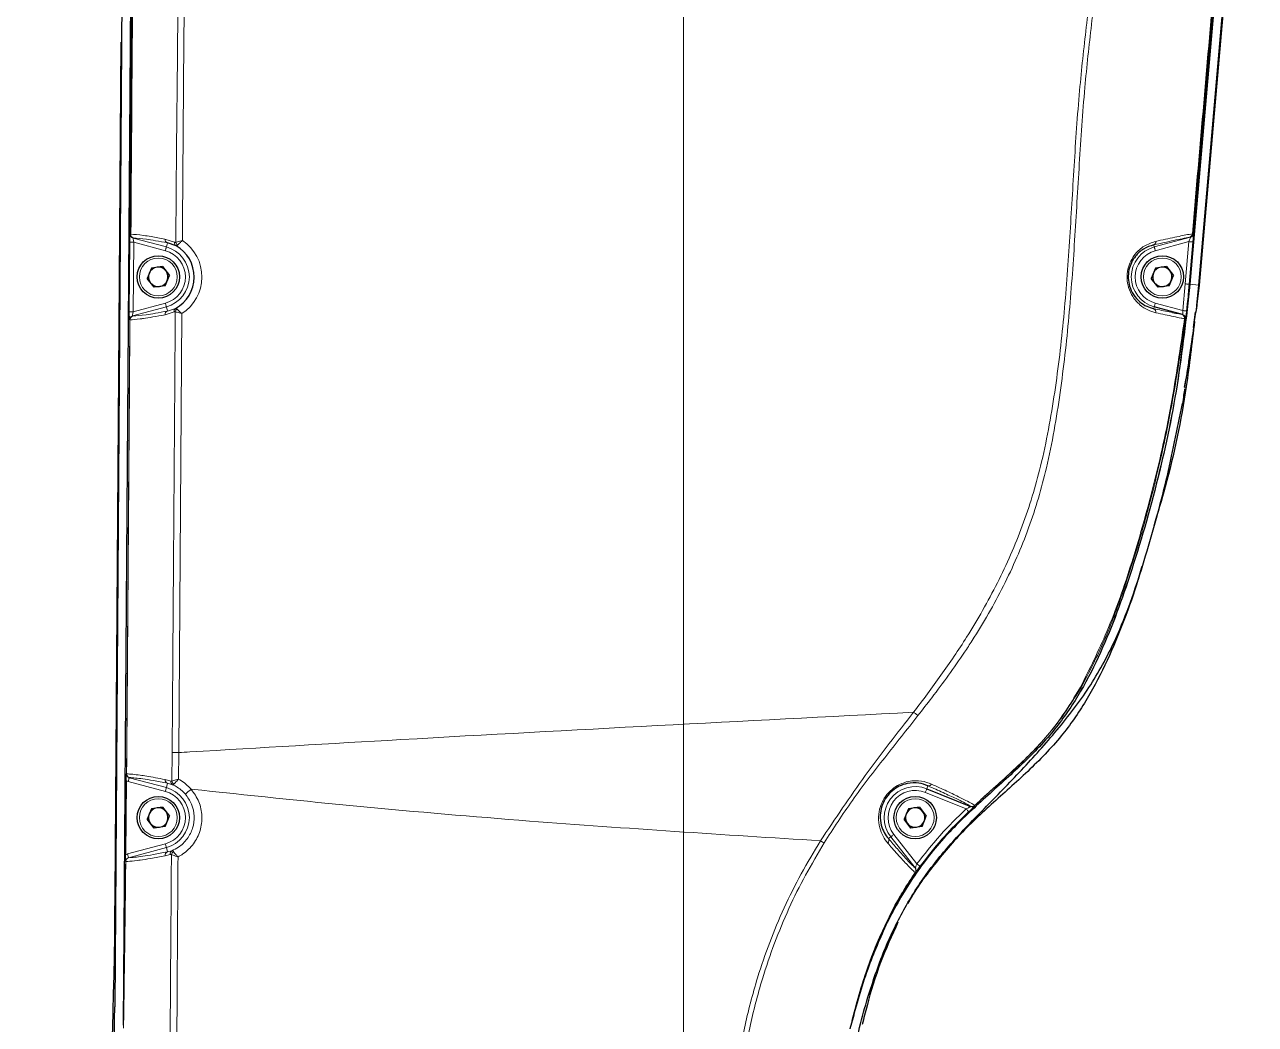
# Model space of a CAD drawing. Header units: millimetres. Extents: x 0 to 8400, y 0 to 5940.
# Drawn here: x 2281.2 to 2442.8, y 4420.3 to 4551.6 of the extents above; entities that cross this region are included whole.
import ezdxf

# ---------------------------------------------------------------- set-up
doc = ezdxf.new("R2010")
doc.units = ezdxf.units.MM
doc.linetypes.add('CENTERX2', pattern=[20.32, 12.7, -2.54, 2.54, -2.54])

msp = doc.modelspace()

# ---------------------------------------------------------------- linework, layer by layer
at = {"color": 7, "linetype": 'Continuous', "lineweight": 15}
msp.add_line((2367.714, 3824.804), (2367.714, 4854.66), dxfattribs=at)
at = {"color": 7, "linetype": 'Continuous', "lineweight": 30}
for p, q in [((2294.194, 4420.365), (2295.369, 4584.878)), ((2294.166, 4579.958), (2293.042, 4422.629)), ((2439.721, 4580.641), (2434.196, 4517.489)), ((2435.36, 4517.387), (2440.019, 4570.637)), ((2438.608, 4553.902), (2435.413, 4517.382)), ((2293.093, 4437.316), (2293.893, 4549.264)), ((2301.091, 4522.552), (2299.964, 4522.928)), ((2297.867, 4519.624), (2297.302, 4518.262)), ((2299.33, 4519.816), (2297.867, 4519.624)), ((2299.33, 4519.816), (2300.227, 4518.646)), ((2429.682, 4519.624), (2429.117, 4518.262)), ((2431.144, 4519.816), (2429.682, 4519.624)), ((2431.144, 4519.816), (2432.042, 4518.646)), ((2298.2, 4517.091), (2297.302, 4518.262)), ((2299.662, 4517.283), (2300.227, 4518.646)), ((2430.014, 4517.091), (2429.117, 4518.262)), ((2431.477, 4517.283), (2432.042, 4518.646)), ((2299.662, 4517.283), (2298.2, 4517.091)), ((2431.477, 4517.283), (2430.014, 4517.091)), ((2434.196, 4517.489), (2433.814, 4514.499)), ((2435.413, 4517.382), (2434.961, 4513.842)), ((2435.11, 4514.687), (2435.36, 4517.387)), ((2435.11, 4514.687), (2435.019, 4514.071)), ((2433.24, 4513.524), (2429.525, 4514.52)), ((2434.688, 4511.827), (2434.925, 4513.847)), ((2434.688, 4511.827), (2434.985, 4513.838)), ((2434.994, 4513.895), (2434.925, 4513.847)), ((2434.925, 4513.847), (2434.985, 4513.838)), ((2434.994, 4513.895), (2434.985, 4513.838)), ((2433.504, 4503.986), (2433.699, 4505.123)), ((2433.531, 4503.983), (2433.699, 4505.123)), ((2433.504, 4503.986), (2433.527, 4503.958)), ((2433.531, 4503.983), (2433.504, 4503.986)), ((2433.531, 4503.983), (2433.527, 4503.958)), ((2294.539, 4452.345), (2294.47, 4442.594)), ((2399.654, 4451.255), (2405.406, 4448.938)), ((2297.867, 4448.647), (2297.302, 4447.285)), ((2299.33, 4448.839), (2297.867, 4448.647)), ((2299.33, 4448.839), (2300.227, 4447.669)), ((2397.235, 4448.647), (2396.67, 4447.285)), ((2398.698, 4448.839), (2397.235, 4448.647)), ((2398.698, 4448.839), (2399.595, 4447.669)), ((2298.2, 4446.114), (2297.302, 4447.285)), ((2299.662, 4446.306), (2300.227, 4447.669)), ((2397.568, 4446.114), (2396.67, 4447.285)), ((2399.03, 4446.306), (2399.595, 4447.669)), ((2299.662, 4446.306), (2298.2, 4446.114)), ((2399.03, 4446.306), (2397.568, 4446.114)), ((2294.193, 4420.235), (2294.194, 4420.366)), ((2389.766, 4420.498), (2389.559, 4419.733))]:
    msp.add_line(p, q, dxfattribs=at)
at = {"color": 8, "linetype": 'Continuous', "lineweight": 15}
for p, q in [((2294.96, 4513.882), (2295.026, 4523.016)), ((2295.026, 4523.016), (2295.532, 4523.012)), ((2295.071, 4524.053), (2295.108, 4524.077)), ((2295.108, 4524.077), (2295.123, 4524.078)), ((2295.483, 4523.584), (2295.446, 4523.56)), ((2295.446, 4523.56), (2299.819, 4522.388)), ((2295.532, 4523.012), (2295.467, 4513.878)), ((2295.491, 4523.585), (2295.483, 4523.584)), ((2299.688, 4521.898), (2295.532, 4523.012)), ((2299.641, 4523.422), (2300.907, 4522.996)), ((2299.964, 4522.928), (2299.819, 4522.388)), ((2429.525, 4522.388), (2434.265, 4523.658)), ((2434.078, 4523.083), (2429.656, 4521.898)), ((2433.593, 4517.542), (2434.078, 4523.083)), ((2434.583, 4523.039), (2434.098, 4517.497)), ((2434.265, 4523.658), (2434.234, 4523.68)), ((2434.608, 4524.125), (2434.638, 4524.103)), ((2429.453, 4522.658), (2429.525, 4522.388)), ((2433.26, 4514.043), (2433.593, 4517.542)), ((2434.098, 4517.497), (2434.196, 4517.489)), ((2434.196, 4517.489), (2435.36, 4517.387)), ((2295.467, 4513.878), (2299.688, 4515.009)), ((2429.656, 4515.009), (2433.26, 4514.043)), ((2299.819, 4514.52), (2295.366, 4513.326)), ((2295.366, 4513.326), (2295.403, 4513.302)), ((2295.403, 4513.302), (2295.41, 4513.301)), ((2300.839, 4513.88), (2299.645, 4513.488)), ((2299.965, 4513.973), (2299.819, 4514.52)), ((2299.965, 4513.973), (2301.028, 4514.321)), ((2301.855, 4513.634), (2301.44, 4456.009)), ((2429.463, 4514.286), (2429.525, 4514.52)), ((2433.205, 4513.504), (2433.24, 4513.524)), ((2295.027, 4512.816), (2294.99, 4512.841)), ((2295.042, 4512.815), (2295.027, 4512.816)), ((2433.612, 4512.976), (2433.577, 4512.955)), ((2300.557, 4452.277), (2300.584, 4456.013)), ((2301.44, 4456.009), (2301.418, 4452.532)), ((2294.564, 4453.211), (2294.593, 4453.23)), ((2294.593, 4453.23), (2294.605, 4453.228)), ((2299.688, 4450.921), (2294.809, 4452.229)), ((2294.968, 4452.737), (2294.94, 4452.718)), ((2294.94, 4452.718), (2299.819, 4451.411)), ((2294.975, 4452.737), (2294.968, 4452.737)), ((2299.661, 4452.473), (2300.402, 4452.265)), ((2299.973, 4451.985), (2299.819, 4451.411)), ((2300.632, 4451.802), (2299.973, 4451.985)), ((2399.814, 4451.652), (2399.654, 4451.255)), ((2404.821, 4448.628), (2399.465, 4450.785)), ((2405.399, 4448.966), (2405.399, 4448.967)), ((2405.406, 4448.938), (2405.399, 4448.966)), ((2405.932, 4449.066), (2405.933, 4449.065)), ((2405.933, 4449.065), (2405.941, 4449.037)), ((2395.325, 4445.278), (2398.359, 4441.403)), ((2294.728, 4442.703), (2299.688, 4444.032)), ((2299.819, 4443.542), (2294.859, 4442.214)), ((2299.97, 4442.977), (2299.819, 4443.542)), ((2394.614, 4444.721), (2394.926, 4444.965)), ((2398.114, 4440.895), (2394.926, 4444.965)), ((2294.859, 4442.214), (2294.863, 4442.214)), ((2300.315, 4442.653), (2299.658, 4442.476)), ((2299.97, 4442.977), (2300.555, 4443.134)), ((2294.493, 4441.722), (2294.482, 4441.727)), ((2395.472, 4435.968), (2398.137, 4440.289)), ((2398.114, 4440.895), (2398.122, 4440.891)), ((2398.122, 4440.891), (2398.124, 4440.891)), ((2398.137, 4440.289), (2398.126, 4440.29)), ((2398.145, 4440.292), (2398.137, 4440.289)), ((2293.093, 4437.316), (2293.147, 4437.34))]:
    msp.add_line(p, q, dxfattribs=at)
at = {"color": 8, "linetype": 'Continuous', "lineweight": 15, "flags": 128}
for points in [[(2434.583, 4523.039), (2434.57, 4523.04), (2434.539, 4523.043), (2434.491, 4523.047), (2434.428, 4523.053), (2434.353, 4523.059), (2434.267, 4523.067), (2434.174, 4523.075), (2434.078, 4523.083)], [(2299.688, 4521.898), (2299.713, 4521.992), (2299.737, 4522.082), (2299.759, 4522.165), (2299.779, 4522.239), (2299.795, 4522.3), (2299.808, 4522.346), (2299.816, 4522.376), (2299.819, 4522.388)], [(2429.656, 4521.898), (2429.631, 4521.992), (2429.607, 4522.082), (2429.585, 4522.165), (2429.565, 4522.239), (2429.549, 4522.3), (2429.536, 4522.346), (2429.529, 4522.376), (2429.525, 4522.388)], [(2434.098, 4517.497), (2434.085, 4517.499), (2434.054, 4517.501), (2434.006, 4517.505), (2433.943, 4517.511), (2433.868, 4517.517), (2433.782, 4517.525), (2433.689, 4517.533), (2433.593, 4517.542)], [(2299.688, 4515.009), (2299.713, 4514.916), (2299.737, 4514.826), (2299.759, 4514.742), (2299.779, 4514.669), (2299.795, 4514.608), (2299.808, 4514.562), (2299.816, 4514.532), (2299.819, 4514.52)], [(2429.656, 4515.009), (2429.631, 4514.916), (2429.607, 4514.826), (2429.585, 4514.742), (2429.565, 4514.669), (2429.549, 4514.608), (2429.536, 4514.562), (2429.529, 4514.532), (2429.525, 4514.52)], [(2433.764, 4513.989), (2433.751, 4513.99), (2433.72, 4513.994), (2433.673, 4513.999), (2433.61, 4514.006), (2433.534, 4514.014), (2433.449, 4514.023), (2433.356, 4514.033), (2433.26, 4514.043)], [(2397.931, 4461.313), (2398.01, 4461.253), (2398.088, 4461.193), (2398.165, 4461.134), (2398.239, 4461.077), (2398.311, 4461.023), (2398.379, 4460.971), (2398.443, 4460.922), (2398.501, 4460.877)], [(2301.44, 4456.009), (2301.313, 4456.009), (2301.188, 4456.01), (2301.067, 4456.011), (2300.952, 4456.011), (2300.844, 4456.012), (2300.746, 4456.012), (2300.659, 4456.013), (2300.584, 4456.013)], [(2294.809, 4452.229), (2294.834, 4452.322), (2294.858, 4452.412), (2294.88, 4452.495), (2294.9, 4452.569), (2294.916, 4452.63), (2294.929, 4452.676), (2294.937, 4452.706), (2294.94, 4452.718)], [(2299.688, 4450.921), (2299.713, 4451.015), (2299.737, 4451.105), (2299.759, 4451.188), (2299.779, 4451.261), (2299.795, 4451.322), (2299.808, 4451.369), (2299.816, 4451.398), (2299.819, 4451.411)], [(2399.465, 4450.785), (2399.501, 4450.874), (2399.536, 4450.961), (2399.568, 4451.041), (2399.596, 4451.111), (2399.62, 4451.17), (2399.638, 4451.214), (2399.649, 4451.243), (2399.654, 4451.255)], [(2405.17, 4448.261), (2405.161, 4448.27), (2405.14, 4448.293), (2405.107, 4448.327), (2405.063, 4448.373), (2405.011, 4448.428), (2404.952, 4448.49), (2404.888, 4448.558), (2404.821, 4448.628)], [(2395.325, 4445.278), (2395.249, 4445.218), (2395.175, 4445.161), (2395.108, 4445.108), (2395.048, 4445.061), (2394.998, 4445.022), (2394.96, 4444.992), (2394.936, 4444.973), (2394.926, 4444.965)], [(2299.688, 4444.032), (2299.713, 4443.938), (2299.737, 4443.848), (2299.759, 4443.765), (2299.779, 4443.692), (2299.795, 4443.631), (2299.808, 4443.585), (2299.816, 4443.555), (2299.819, 4443.542)], [(2294.728, 4442.703), (2294.753, 4442.609), (2294.777, 4442.519), (2294.8, 4442.436), (2294.819, 4442.363), (2294.836, 4442.302), (2294.848, 4442.256), (2294.856, 4442.226), (2294.859, 4442.214)], [(2398.767, 4441.103), (2398.757, 4441.111), (2398.732, 4441.129), (2398.693, 4441.158), (2398.643, 4441.195), (2398.581, 4441.24), (2398.512, 4441.291), (2398.437, 4441.346), (2398.359, 4441.403)]]:
    msp.add_lwpolyline(points, dxfattribs=at)
at = {"color": 7, "linetype": 'Continuous', "lineweight": 30}
for centre in [(2298.765, 4518.454), (2430.579, 4518.454), (2298.765, 4447.477), (2398.133, 4447.477)]:
    msp.add_circle(centre, 2.788, dxfattribs=at)
at = {"color": 8, "linetype": 'Continuous', "lineweight": 15}
for centre in [(2298.765, 4518.454), (2430.579, 4518.454), (2298.765, 4447.477), (2398.133, 4447.477)]:
    msp.add_circle(centre, 2.484, dxfattribs=at)
at = {"color": 7, "linetype": 'Continuous', "lineweight": 15}
for centre, radius, start, end in [((2367.65, 4229.008), 713.179, 314.966774, 189.876122), ((2018.181, 4167.482), 358.334, 36.86976, 192.20043)]:
    msp.add_arc(centre, radius, start, end, dxfattribs=at)
at = {"color": 7, "linetype": 'CENTERX2', "lineweight": 0}
msp.add_arc((2367.714, 4228.587), 373.23, 13.29144, 248.81856, dxfattribs=at)
at = {"color": 8, "linetype": 'Continuous', "lineweight": 15}
for centre, radius, start, end in [((2295.578, 4524.049), 0.507, 179.64664, 254.93242), ((2295.615, 4524.074), 0.507, 179.64664, 254.93242), ((2295.627, 4524.07), 0.504, 179.16342, 254.28699), ((2300.115, 4523.38), 0.477, 174.9757, 251.43633), ((2301.334, 4522.913), 0.435, 168.98782, 235.97806), ((2301.665, 4523.087), 0.611, 188.79415, 229.75984), ((2298.765, 4518.454), 5.725, 302.66278, 56.48636), ((2429.282, 4523.053), 0.431, 293.38343, 8.25104), ((2434.044, 4524.127), 0.475, 287.85107, 359.62897), ((2434.102, 4524.17), 0.507, 285.06606, 354.94979), ((2434.133, 4524.148), 0.507, 285.0668, 354.94138), ((2298.765, 4518.454), 3.566, 285, 75), ((2298.765, 4518.454), 4.073, 285, 75), ((2430.579, 4518.454), 4.073, 105, 255), ((2430.579, 4518.454), 3.566, 105, 255), ((2297.675, 4857.761), 343.89, 269.54768, 269.63208), ((2295.498, 4512.836), 0.507, 105.07491, 179.52596), ((2295.535, 4512.812), 0.507, 105.07483, 179.52492), ((2295.546, 4512.815), 0.504, 105.67593, 180.01276), ((2300.117, 4513.524), 0.474, 108.68315, 184.41945), ((2301.266, 4513.958), 0.434, 123.22087, 190.296), ((2301.6, 4513.775), 0.613, 129.50791, 170.24692), ((2429.282, 4513.862), 0.46, 346.18882, 66.96076), ((2433.004, 4513.048), 0.486, 350.36651, 71.52226), ((2433.073, 4513.014), 0.507, 353.38497, 74.91249), ((2433.108, 4513.034), 0.507, 353.39065, 74.92071), ((2416.964, 4459.475), 5.86, 59.71572, 60.76449), ((2295.1, 4453.227), 0.507, 179.65547, 254.93148), ((2295.11, 4453.224), 0.505, 179.56386, 254.38579), ((2300.128, 4452.428), 0.469, 174.52006, 250.71489), ((2300.843, 4452.195), 0.446, 171.05369, 241.8758), ((2301.162, 4452.386), 0.615, 190.22358, 234.60443), ((2399.907, 4452.072), 0.43, 257.52173, 333.22766), ((2298.765, 4447.477), 3.566, 285, 75), ((2298.765, 4447.477), 4.073, 285, 75), ((2293.663, 4461.667), 14.069, 307.94772, 312.01538), ((2398.133, 4447.477), 4.073, 68.06515, 218.06515), ((2398.133, 4447.477), 3.566, 68.06515, 218.06515), ((2405.587, 4449.438), 0.507, 248.25242, 312.85952), ((2405.588, 4449.437), 0.508, 248.12967, 312.86433), ((2405.596, 4449.409), 0.507, 248.12441, 312.8801), ((2392.3, 4455.107), 12.55, 238.27041, 240.80076), ((2394.22, 4444.487), 0.457, 311.47419, 30.74396), ((2294.999, 4441.727), 0.505, 105.60504, 180.56394), ((2300.126, 4442.532), 0.472, 109.3286, 186.81843), ((2300.762, 4442.73), 0.454, 117.10831, 189.74718), ((2301.101, 4442.504), 0.627, 124.89507, 168.62949), ((2397.713, 4440.585), 0.507, 324.49752, 37.72591), ((2397.717, 4440.579), 0.511, 325.37267, 37.57469), ((2397.728, 4440.578), 0.505, 325.59783, 38.38926), ((2395.467, 4435.997), 0.0297, 280.55289, 310.9435)]:
    msp.add_arc(centre, radius, start, end, dxfattribs=at)
at = {"color": 7, "linetype": 'Continuous', "lineweight": 30}
for centre, radius, start, end in [((2298.765, 4518.454), 4.712, 298.71206, 60.42102), ((2298.765, 4518.454), 1.278, 97.47733, 157.47733), ((2298.765, 4518.454), 1.278, 37.47733, 97.47733), ((2430.579, 4518.454), 1.278, 97.47733, 157.47733), ((2430.579, 4518.454), 1.278, 37.47733, 97.47733), ((2298.765, 4518.454), 1.278, 157.47733, 217.47733), ((2298.765, 4518.454), 1.278, 277.47733, 337.47733), ((2298.765, 4518.454), 1.278, 337.47733, 37.47733), ((2430.579, 4518.454), 1.278, 157.47733, 217.47733), ((2430.579, 4518.454), 1.278, 277.47733, 337.47733), ((2430.579, 4518.454), 1.278, 337.47733, 37.47733), ((2298.765, 4518.454), 1.278, 217.47733, 277.47733), ((2430.579, 4518.454), 1.278, 217.47733, 277.47733), ((2298.765, 4447.477), 1.278, 97.47733, 157.47733), ((2298.765, 4447.477), 1.278, 37.47733, 97.47733), ((2398.133, 4447.477), 1.278, 97.47733, 157.47733), ((2398.133, 4447.477), 1.278, 37.47733, 97.47733), ((2298.765, 4447.477), 1.278, 157.47733, 217.47733), ((2298.765, 4447.477), 1.278, 277.47733, 337.47733), ((2298.765, 4447.477), 1.278, 337.47733, 37.47733), ((2398.133, 4447.477), 1.278, 157.47733, 217.47733), ((2398.133, 4447.477), 1.278, 277.47733, 337.47733), ((2398.133, 4447.477), 1.278, 337.47733, 37.47733), ((2298.765, 4447.477), 1.278, 217.47733, 277.47733), ((2398.133, 4447.477), 1.278, 217.47733, 277.47733)]:
    msp.add_arc(centre, radius, start, end, dxfattribs=at)
at = {"color": 8, "linetype": 'Continuous', "lineweight": 15}
for centre, major_axis, ratio, start_param, end_param in [((2295.064, 4523.005), (0.007, 1.048), 0.0371737, 0.025216, 1.5611057), ((2295.571, 4523.002), (-0.125, 0.558), 0.0623965, 0.0022719, 1.5381616), ((2434.038, 4523.073), (0.227, 0.585), 0.0533626, 4.7513842, 6.2872739), ((2434.543, 4523.028), (0.095, 1.075), 0.0360931, 4.7255445, 6.2614342), ((2294.999, 4513.892), (0.008, 1.052), 0.0370313, 1.5810176, 3.1169074), ((2295.506, 4513.888), (0.14, 0.562), 0.0610542, 1.6046035, 3.1404932), ((2295.072, 4453.208), (0.423, 0.283), 0.996779, 2.5456018, 3.8607075), ((2295.072, 4453.208), (0.844, 0.564), 0.9989236, 3.5704906, 3.8607075)]:
    msp.add_ellipse(centre, major_axis=major_axis, ratio=ratio, start_param=start_param, end_param=end_param, dxfattribs=at)
at = {"color": 7, "linetype": 'Continuous', "lineweight": 30}
for centre, major_axis, ratio, start_param, end_param in [((2292.205, 4436.932), (0.21, 27.706), 0.0319461, 3.1906017, 4.7264915), ((2292.456, 4422.375), (0.128, 16.624), 0.0351422, 3.2443763, 4.7279062)]:
    msp.add_ellipse(centre, major_axis=major_axis, ratio=ratio, start_param=start_param, end_param=end_param, dxfattribs=at)
at = {"color": 8, "linetype": 'Continuous', "lineweight": 15}
for points, knots in [([(2397.931, 4461.313), (2399.14, 4462.922), (2401.558, 4466.14), (2405.342, 4471.733), (2409.044, 4478.229), (2412.351, 4485.723), (2414.887, 4494.12), (2416.55, 4503.312), (2417.702, 4513.171), (2418.413, 4523.087), (2418.981, 4533.018), (2419.609, 4542.417), (2420.57, 4551.263), (2421.627, 4559.576), (2422.598, 4567.899), (2423.26, 4576.227), (2423.376, 4584.554), (2422.777, 4592.341), (2421.366, 4599.508), (2419.305, 4605.982), (2416.542, 4612.189), (2413.084, 4618.037), (2409.002, 4623.466), (2404.339, 4628.416), (2399.133, 4632.803), (2393.465, 4636.584), (2387.409, 4639.714), (2381.029, 4642.106), (2374.426, 4643.829), (2369.912, 4644.34), (2367.658, 4644.595)], [0, 0, 0, 0, 0.0277165, 0.0554256, 0.092935, 0.1305309, 0.1679812, 0.2134494, 0.2589717, 0.3046275, 0.3503364, 0.3959615, 0.4343249, 0.4728554, 0.5113684, 0.5497113, 0.5878478, 0.6259477, 0.6570378, 0.6882275, 0.7193178, 0.750403, 0.7815866, 0.8126716, 0.8438519, 0.8751319, 0.9063106, 0.9375066, 0.9688034, 1, 1, 1, 1]), ([(2367.714, 4645.294), (2367.714, 4645.294), (2370.004, 4645.294), (2374.545, 4644.364), (2381.222, 4642.754), (2387.659, 4640.272), (2393.769, 4637.106), (2399.485, 4633.273), (2404.737, 4628.839), (2409.444, 4623.839), (2413.566, 4618.359), (2417.063, 4612.457), (2419.86, 4606.193), (2421.951, 4599.657), (2423.378, 4592.465), (2423.989, 4584.69), (2423.888, 4576.414), (2423.245, 4568.135), (2422.294, 4559.862), (2421.252, 4551.598), (2420.298, 4542.748), (2419.664, 4533.294), (2419.086, 4523.255), (2418.379, 4513.229), (2417.252, 4503.256), (2415.66, 4493.945), (2413.179, 4485.424), (2409.851, 4477.833), (2406.797, 4472.505), (2403.599, 4467.647), (2401.219, 4464.367), (2399.107, 4461.656), (2398.501, 4460.877)], [0, 0, 0, 0, 0.0000003, 0.0313323, 0.0627646, 0.0940969, 0.1253804, 0.1567641, 0.1880487, 0.2192283, 0.2505053, 0.2816846, 0.3128796, 0.3441738, 0.3753676, 0.41299, 0.4506482, 0.4885092, 0.5265377, 0.564584, 0.6024655, 0.6482937, 0.6941965, 0.7400525, 0.7857896, 0.8314786, 0.8691145, 0.9069098, 0.944603, 0.9529788, 0.9864979, 1, 1, 1, 1]), ([(2301.062, 4522.994), (2301.066, 4523.535), (2301.089, 4526.78), (2301.178, 4540.841), (2301.434, 4556.896), (2301.324, 4572.79), (2301.232, 4580.397), (2301.42, 4588.005), (2302.156, 4593.013), (2302.524, 4595.513)], [0, 0, 0, 0, 0.0223666, 0.1341196, 0.5811323, 0.685982, 0.7909941, 0.8956456, 1, 1, 1, 1]), ([(2303.347, 4595.07), (2303.08, 4593.22), (2302.546, 4589.514), (2302.378, 4583.895), (2302.319, 4574.501), (2302.153, 4554.275), (2302.019, 4535.926), (2301.926, 4523.227)], [0, 0, 0, 0, 0.0779398, 0.1560964, 0.2342703, 0.4700685, 1, 1, 1, 1]), ([(2434.519, 4524.124), (2435.515, 4535.572), (2437.156, 4554.414), (2438.785, 4573.256), (2439.424, 4580.65)], [0, 0, 0, 0, 0.60762968, 1, 1, 1, 1]), ([(2295.123, 4524.078), (2295.635, 4524.034), (2296.37, 4523.971), (2297.924, 4523.739), (2299.013, 4523.538), (2299.641, 4523.422)], [0, 0, 0, 0, 0.4942309, 0.7080486, 1, 1, 1, 1]), ([(2299.964, 4522.928), (2299.423, 4523.03), (2298.337, 4523.234), (2296.77, 4523.473), (2296, 4523.54), (2295.491, 4523.585)], [0, 0, 0, 0, 0.25092124, 0.50438773, 1, 1, 1, 1]), ([(2300.907, 4522.996), (2300.926, 4522.988), (2300.977, 4522.966), (2301.029, 4522.983), (2301.062, 4522.994)], [0, 0, 0, 0, 0.3773891, 1, 1, 1, 1]), ([(2301.062, 4522.994), (2301.133, 4523.014), (2301.275, 4523.053), (2301.583, 4523.136), (2301.809, 4523.197), (2301.924, 4523.227), (2301.926, 4523.227)], [0, 0, 0, 0, 0.3362587, 0.6616922, 0.9935939, 1, 1, 1, 1]), ([(2301.926, 4523.227), (2301.924, 4523.226), (2301.835, 4523.147), (2301.661, 4522.992), (2301.428, 4522.774), (2301.324, 4522.673), (2301.271, 4522.621)], [0, 0, 0, 0, 0.0064316, 0.3386191, 0.6638659, 1, 1, 1, 1]), ([(2429.729, 4513.752), (2429.374, 4513.855), (2428.664, 4514.059), (2427.615, 4514.739), (2426.716, 4515.726), (2426.129, 4516.957), (2425.906, 4518.233), (2426.011, 4519.449), (2426.401, 4520.562), (2427.11, 4521.659), (2428.255, 4522.654), (2429.194, 4522.952), (2429.708, 4523.115)], [0, 0, 0, 0, 0.1105855, 0.220883, 0.3345182, 0.4285408, 0.504935, 0.5815277, 0.6529372, 0.730077, 0.8521264, 1, 1, 1, 1]), ([(2434.189, 4523.675), (2433.524, 4523.541), (2432.176, 4523.27), (2430.368, 4522.863), (2429.453, 4522.658)], [0, 0, 0, 0, 0.4940996, 1, 1, 1, 1]), ([(2429.708, 4523.115), (2429.925, 4523.163), (2431.008, 4523.404), (2432.773, 4523.788), (2433.962, 4524.017), (2434.519, 4524.124)], [0, 0, 0, 0, 0.11725, 0.5868022, 1, 1, 1, 1]), ([(2434.234, 4523.68), (2434.234, 4523.68), (2434.23, 4523.682), (2434.208, 4523.678), (2434.189, 4523.675)], [0, 0, 0, 0, 0.16941393, 1, 1, 1, 1]), ([(2434.519, 4524.124), (2434.555, 4524.125), (2434.6, 4524.127), (2434.607, 4524.125), (2434.608, 4524.125)], [0, 0, 0, 0, 0.8304083, 1, 1, 1, 1]), ([(2301.271, 4522.621), (2301.228, 4522.587), (2301.16, 4522.534), (2301.109, 4522.547), (2301.091, 4522.552)], [0, 0, 0, 0, 0.635758, 1, 1, 1, 1]), ([(2434.098, 4517.497), (2434.069, 4517.161), (2433.967, 4515.99), (2433.848, 4514.821), (2433.764, 4513.989)], [0, 0, 0, 0, 0.2876965, 1, 1, 1, 1]), ([(2299.645, 4513.488), (2299.089, 4513.384), (2297.972, 4513.175), (2297.005, 4513.028), (2295.95, 4512.887), (2295.443, 4512.847), (2295.042, 4512.815)], [0, 0, 0, 0, 0.24600703, 0.4946973, 0.600307, 1, 1, 1, 1]), ([(2295.41, 4513.301), (2295.929, 4513.345), (2296.699, 4513.41), (2298.312, 4513.659), (2299.413, 4513.868), (2299.965, 4513.973)], [0, 0, 0, 0, 0.5067131, 0.7522352, 1, 1, 1, 1]), ([(2300.584, 4456.013), (2300.589, 4456.689), (2300.613, 4460.069), (2300.716, 4474.264), (2300.844, 4492.877), (2300.959, 4508.786), (2300.996, 4513.879)], [0, 0, 0, 0, 0.03504469, 0.17522147, 0.73593014, 1, 1, 1, 1]), ([(2300.996, 4513.879), (2300.977, 4513.887), (2300.925, 4513.91), (2300.873, 4513.892), (2300.839, 4513.88)], [0, 0, 0, 0, 0.3586535, 1, 1, 1, 1]), ([(2301.855, 4513.634), (2301.853, 4513.634), (2301.739, 4513.666), (2301.515, 4513.729), (2301.209, 4513.817), (2301.068, 4513.858), (2300.996, 4513.879)], [0, 0, 0, 0, 0.0064381, 0.3369484, 0.663075, 1, 1, 1, 1]), ([(2301.028, 4514.321), (2301.062, 4514.325), (2301.116, 4514.332), (2301.184, 4514.271), (2301.21, 4514.248)], [0, 0, 0, 0, 0.6278712, 1, 1, 1, 1]), ([(2301.21, 4514.248), (2301.262, 4514.196), (2301.366, 4514.092), (2301.595, 4513.872), (2301.766, 4513.714), (2301.853, 4513.635), (2301.855, 4513.634)], [0, 0, 0, 0, 0.3368084, 0.6627676, 0.9935555, 1, 1, 1, 1]), ([(2429.463, 4514.286), (2430.152, 4514.135), (2431.537, 4513.831), (2432.616, 4513.617), (2433.158, 4513.509)], [0, 0, 0, 0, 0.4974345, 1, 1, 1, 1]), ([(2433.483, 4512.967), (2433.338, 4512.995), (2432.608, 4513.137), (2431.34, 4513.4), (2430.134, 4513.664), (2429.729, 4513.752)], [0, 0, 0, 0, 0.1420973, 0.7117877, 1, 1, 1, 1]), ([(2433.158, 4513.509), (2433.163, 4513.508), (2433.19, 4513.503), (2433.198, 4513.503), (2433.205, 4513.504)], [0, 0, 0, 0, 0.16261606, 1, 1, 1, 1]), ([(2433.26, 4514.043), (2433.262, 4513.984), (2433.266, 4513.865), (2433.264, 4513.707), (2433.257, 4513.59), (2433.248, 4513.533), (2433.242, 4513.527), (2433.24, 4513.524)], [0, 0, 0, 0, 0.2258132, 0.449155, 0.6680044, 0.8830548, 1, 1, 1, 1]), ([(2433.612, 4512.976), (2433.615, 4512.981), (2433.623, 4512.995), (2433.647, 4513.108), (2433.683, 4513.336), (2433.725, 4513.642), (2433.751, 4513.873), (2433.764, 4513.989)], [0, 0, 0, 0, 0.11808186, 0.3353542, 0.55531514, 0.77753891, 1, 1, 1, 1]), ([(2294.593, 4453.23), (2294.619, 4456.367), (2294.67, 4462.642), (2294.758, 4475.2), (2294.878, 4491.924), (2294.975, 4505.51), (2295.027, 4512.816)], [0, 0, 0, 0, 0.1579967, 0.3160232, 0.6321668, 1, 1, 1, 1]), ([(2295.042, 4512.815), (2294.989, 4505.509), (2294.892, 4491.925), (2294.771, 4475.201), (2294.683, 4462.643), (2294.631, 4456.366), (2294.605, 4453.228)], [0, 0, 0, 0, 0.3678165, 0.683888, 0.8419591, 1, 1, 1, 1]), ([(2419.826, 4464.589), (2421.028, 4467), (2423.667, 4472.292), (2426.647, 4480.956), (2429.449, 4490.853), (2431.858, 4501.526), (2432.941, 4509.148), (2433.483, 4512.967)], [0, 0, 0, 0, 0.15992373, 0.35088465, 0.54288561, 0.77098996, 1, 1, 1, 1]), ([(2433.577, 4512.955), (2433.037, 4509.15), (2431.955, 4501.524), (2429.758, 4491.786), (2427.567, 4483.67), (2425.462, 4477.151), (2423.077, 4470.686), (2420.971, 4466.585), (2419.919, 4464.536)], [0, 0, 0, 0, 0.2279594, 0.4569086, 0.5917941, 0.7266621, 0.8634122, 1, 1, 1, 1]), ([(2433.577, 4512.955), (2433.563, 4512.956), (2433.546, 4512.957), (2433.492, 4512.965), (2433.483, 4512.967)], [0, 0, 0, 0, 0.8373753, 1, 1, 1, 1]), ([(2405.932, 4449.066), (2406.323, 4449.428), (2408.321, 4451.276), (2411.946, 4454.456), (2416.473, 4459.099), (2418.7, 4462.745), (2419.826, 4464.589)], [0, 0, 0, 0, 0.0763456, 0.3900432, 0.6914741, 1, 1, 1, 1]), ([(2419.919, 4464.536), (2418.776, 4462.733), (2416.49, 4459.125), (2412.03, 4454.503), (2408.775, 4451.663), (2406.762, 4449.832), (2406.325, 4449.427), (2405.933, 4449.065)], [0, 0, 0, 0, 0.3048197, 0.6101525, 0.9146465, 0.9236463, 1, 1, 1, 1]), ([(2301.44, 4456.009), (2301.933, 4456.038), (2311.661, 4456.626), (2343.818, 4458.514), (2375.494, 4460.152), (2397.931, 4461.313)], [0, 0, 0, 0, 0.0153344, 0.3025328, 1, 1, 1, 1]), ([(2385.7, 4444.433), (2387.625, 4447.315), (2391.485, 4453.092), (2395.779, 4458.568), (2397.931, 4461.313)], [0, 0, 0, 0, 0.4987757, 1, 1, 1, 1]), ([(2398.501, 4460.877), (2397.043, 4459.037), (2394.126, 4455.354), (2389.869, 4449.875), (2387.387, 4446.027), (2386.178, 4444.152)], [0, 0, 0, 0, 0.3387501, 0.6777758, 1, 1, 1, 1]), ([(2294.605, 4453.228), (2295.12, 4453.191), (2295.806, 4453.141), (2297.508, 4452.885), (2298.792, 4452.639), (2299.661, 4452.473)], [0, 0, 0, 0, 0.4917343, 0.6559365, 1, 1, 1, 1]), ([(2299.973, 4451.985), (2299.329, 4452.112), (2298.032, 4452.366), (2296.262, 4452.644), (2295.486, 4452.7), (2294.975, 4452.737)], [0, 0, 0, 0, 0.2513976, 0.5067171, 1, 1, 1, 1]), ([(2300.402, 4452.265), (2300.419, 4452.26), (2300.47, 4452.244), (2300.522, 4452.264), (2300.557, 4452.277)], [0, 0, 0, 0, 0.3324337, 1, 1, 1, 1]), ([(2300.557, 4452.277), (2300.63, 4452.298), (2300.773, 4452.34), (2301.081, 4452.432), (2301.303, 4452.499), (2301.415, 4452.532), (2301.418, 4452.532)], [0, 0, 0, 0, 0.3395111, 0.6661016, 0.9936783, 1, 1, 1, 1]), ([(2300.806, 4451.885), (2300.763, 4451.847), (2300.7, 4451.791), (2300.649, 4451.799), (2300.632, 4451.802)], [0, 0, 0, 0, 0.6776777, 1, 1, 1, 1]), ([(2302.315, 4450.572), (2301.931, 4450.943), (2301.423, 4451.434), (2300.788, 4451.729), (2300.632, 4451.802)], [0, 0, 0, 0, 0.7548214, 1, 1, 1, 1]), ([(2301.418, 4452.532), (2301.416, 4452.531), (2301.334, 4452.447), (2301.173, 4452.281), (2300.955, 4452.049), (2300.856, 4451.94), (2300.806, 4451.885)], [0, 0, 0, 0, 0.0063618, 0.3342861, 0.660671, 1, 1, 1, 1]), ([(2301.418, 4452.532), (2301.476, 4452.501), (2302.101, 4452.165), (2302.615, 4451.666), (2303.08, 4451.214)], [0, 0, 0, 0, 0.0944033, 1, 1, 1, 1]), ([(2394.523, 4444.144), (2394.307, 4444.426), (2393.875, 4444.99), (2393.42, 4446.139), (2393.248, 4447.471), (2393.47, 4448.845), (2393.89, 4449.755), (2394.406, 4450.527), (2395.051, 4451.222), (2396.119, 4451.9), (2397.469, 4452.341), (2398.963, 4452.368), (2399.86, 4452.037), (2400.291, 4451.878)], [0, 0, 0, 0, 0.1060784, 0.2118613, 0.3228291, 0.4156962, 0.4929033, 0.509024, 0.5879748, 0.6642966, 0.7489275, 0.8795167, 1, 1, 1, 1]), ([(2405.399, 4448.967), (2405.339, 4449.014), (2405.201, 4449.122), (2404.533, 4449.472), (2403.412, 4450.014), (2401.845, 4450.741), (2400.494, 4451.347), (2399.814, 4451.652)], [0, 0, 0, 0, 0.1374504, 0.3174103, 0.5018109, 0.7492218, 1, 1, 1, 1]), ([(2400.291, 4451.878), (2400.974, 4451.563), (2402.34, 4450.934), (2403.913, 4450.179), (2405.058, 4449.601), (2405.69, 4449.25), (2405.895, 4449.108), (2405.928, 4449.07), (2405.932, 4449.066)], [0, 0, 0, 0, 0.24728203, 0.49425514, 0.67739955, 0.86017446, 0.98515368, 1, 1, 1, 1]), ([(2300.555, 4443.134), (2300.852, 4443.278), (2301.624, 4443.654), (2302.629, 4444.652), (2303.354, 4446.087), (2303.551, 4447.679), (2303.239, 4449.273), (2302.623, 4450.139), (2302.315, 4450.572)], [0, 0, 0, 0, 0.1108349, 0.2887993, 0.4667333, 0.6445343, 0.8222748, 1, 1, 1, 1]), ([(2303.08, 4451.214), (2303.454, 4450.685), (2304.204, 4449.628), (2304.585, 4447.684), (2304.347, 4445.742), (2303.468, 4443.989), (2302.351, 4442.882), (2301.571, 4442.445), (2301.351, 4442.322)], [0, 0, 0, 0, 0.18535, 0.3708427, 0.5563957, 0.7419406, 0.927321, 1, 1, 1, 1]), ([(2385.7, 4444.433), (2372.963, 4445.242), (2352.806, 4446.521), (2325.268, 4448.866), (2310.476, 4450.431), (2303.08, 4451.214)], [0, 0, 0, 0, 0.4618048, 0.7308681, 1, 1, 1, 1]), ([(2398.359, 4441.403), (2399.35, 4442.675), (2401.341, 4445.229), (2403.658, 4447.491), (2404.821, 4448.628)], [0, 0, 0, 0, 0.4978298, 1, 1, 1, 1]), ([(2404.821, 4448.628), (2404.895, 4448.663), (2405.039, 4448.733), (2405.228, 4448.829), (2405.351, 4448.896), (2405.395, 4448.925), (2405.406, 4448.935), (2405.406, 4448.937), (2405.406, 4448.938)], [0, 0, 0, 0, 0.2691864, 0.5272593, 0.7521957, 0.8962407, 0.9426753, 1, 1, 1, 1]), ([(2405.941, 4449.037), (2405.94, 4449.035), (2405.938, 4449.025), (2405.879, 4448.956), (2405.709, 4448.783), (2405.46, 4448.538), (2405.267, 4448.353), (2405.17, 4448.261)], [0, 0, 0, 0, 0.064389, 0.2741854, 0.5066927, 0.7537744, 1, 1, 1, 1]), ([(2405.17, 4448.261), (2404.927, 4448.027), (2403.707, 4446.856), (2401.464, 4444.56), (2399.699, 4442.298), (2398.767, 4441.103)], [0, 0, 0, 0, 0.1054671, 0.5275594, 1, 1, 1, 1]), ([(2373.248, 4388.32), (2373.244, 4390.233), (2373.237, 4394.074), (2373.318, 4400.222), (2373.691, 4406.584), (2374.43, 4413.17), (2375.618, 4419.829), (2377.176, 4425.845), (2378.979, 4431.113), (2380.887, 4435.671), (2383.122, 4440.126), (2384.841, 4442.997), (2385.7, 4444.433)], [0, 0, 0, 0, 0.1074596, 0.2157166, 0.3278758, 0.4400398, 0.5552084, 0.6703531, 0.751984, 0.8336109, 0.9167941, 1, 1, 1, 1]), ([(2386.178, 4444.152), (2385.347, 4442.752), (2383.686, 4439.951), (2381.501, 4435.556), (2379.612, 4431.006), (2377.843, 4425.783), (2376.333, 4419.91), (2375.163, 4413.372), (2374.428, 4406.788), (2374.071, 4400.317), (2374.028, 4394.044), (2374.063, 4390.134), (2374.08, 4388.171)], [0, 0, 0, 0, 0.08109946, 0.16218059, 0.24471783, 0.3272598, 0.43850122, 0.54976058, 0.66412428, 0.77848078, 0.88881595, 1, 1, 1, 1]), ([(2398.126, 4440.29), (2397.978, 4440.407), (2397.684, 4440.642), (2397.007, 4441.355), (2396.181, 4442.254), (2395.428, 4443.1), (2394.717, 4443.921), (2394.523, 4444.144)], [0, 0, 0, 0, 0.2471079, 0.495167, 0.5727986, 0.8839031, 1, 1, 1, 1]), ([(2394.614, 4444.721), (2395.019, 4444.252), (2395.834, 4443.31), (2396.839, 4442.183), (2397.686, 4441.267), (2397.97, 4441.02), (2398.114, 4440.895)], [0, 0, 0, 0, 0.2526219, 0.5076415, 0.7508158, 1, 1, 1, 1]), ([(2294.47, 4442.594), (2294.541, 4442.631), (2294.624, 4442.674), (2294.715, 4442.699), (2294.728, 4442.703)], [0, 0, 0, 0, 0.8504138, 1, 1, 1, 1]), ([(2294.859, 4442.214), (2294.852, 4442.212), (2294.788, 4442.194), (2294.687, 4442.141), (2294.574, 4442.027), (2294.498, 4441.89), (2294.487, 4441.78), (2294.482, 4441.727)], [0, 0, 0, 0, 0.0322849, 0.3069495, 0.5009326, 0.7587436, 1, 1, 1, 1]), ([(2299.658, 4442.476), (2299.007, 4442.351), (2297.706, 4442.102), (2296.641, 4441.938), (2295.604, 4441.801), (2294.992, 4441.746), (2294.581, 4441.726), (2294.493, 4441.722)], [0, 0, 0, 0, 0.246042, 0.4923006, 0.5757688, 0.9099396, 1, 1, 1, 1]), ([(2294.863, 4442.214), (2295.116, 4442.228), (2295.623, 4442.258), (2296.678, 4442.385), (2298.036, 4442.599), (2299.323, 4442.851), (2299.97, 4442.977)], [0, 0, 0, 0, 0.2541872, 0.509226, 0.7531049, 1, 1, 1, 1]), ([(2300.108, 4388.195), (2300.121, 4390.094), (2300.146, 4393.894), (2300.188, 4399.968), (2300.231, 4406.248), (2300.277, 4412.976), (2300.328, 4420.069), (2300.395, 4430.023), (2300.449, 4437.577), (2300.486, 4442.627)], [0, 0, 0, 0, 0.115356, 0.230748, 0.3489329, 0.4671424, 0.5997433, 0.7323646, 1, 1, 1, 1]), ([(2300.486, 4442.627), (2300.465, 4442.64), (2300.409, 4442.673), (2300.352, 4442.661), (2300.315, 4442.653)], [0, 0, 0, 0, 0.3633089, 1, 1, 1, 1]), ([(2301.351, 4442.322), (2301.349, 4442.323), (2301.232, 4442.359), (2301.007, 4442.433), (2300.699, 4442.542), (2300.558, 4442.599), (2300.486, 4442.627)], [0, 0, 0, 0, 0.0062656, 0.3432404, 0.6651765, 1, 1, 1, 1]), ([(2300.555, 4443.134), (2300.59, 4443.133), (2300.646, 4443.13), (2300.716, 4443.049), (2300.742, 4443.018)], [0, 0, 0, 0, 0.6245507, 1, 1, 1, 1]), ([(2300.742, 4443.018), (2300.791, 4442.956), (2300.887, 4442.835), (2301.103, 4442.586), (2301.265, 4442.412), (2301.349, 4442.324), (2301.351, 4442.322)], [0, 0, 0, 0, 0.3346739, 0.6564117, 0.9937068, 1, 1, 1, 1]), ([(2301.351, 4442.322), (2301.319, 4437.344), (2301.27, 4429.857), (2301.209, 4419.962), (2301.163, 4412.927), (2301.119, 4406.331), (2301.079, 4400.158), (2301.037, 4394.091), (2301.011, 4390.237), (2300.998, 4388.31)], [0, 0, 0, 0, 0.26603982, 0.40012, 0.53417901, 0.64948553, 0.76477223, 0.88240492, 1, 1, 1, 1]), ([(2294.194, 4420.365), (2294.204, 4420.981), (2294.267, 4424.786), (2294.369, 4431.88), (2294.444, 4438.42), (2294.481, 4441.698)], [0, 0, 0, 0, 0.087768, 0.5428244, 1, 1, 1, 1]), ([(2294.493, 4441.722), (2294.452, 4438.052), (2294.369, 4430.692), (2294.255, 4423.469), (2294.198, 4419.848)], [0, 0, 0, 0, 0.4986736, 1, 1, 1, 1]), ([(2398.145, 4440.292), (2397.614, 4439.501), (2396.669, 4438.095), (2395.846, 4436.62), (2395.486, 4435.975)], [0, 0, 0, 0, 0.5625031, 1, 1, 1, 1]), ([(2398.124, 4440.891), (2398.133, 4440.904), (2398.15, 4440.928), (2398.201, 4441.035), (2398.264, 4441.179), (2398.32, 4441.309), (2398.352, 4441.386), (2398.359, 4441.403)], [0, 0, 0, 0, 0.2170926, 0.4397781, 0.6750179, 0.9260851, 1, 1, 1, 1]), ([(2389.559, 4419.733), (2389.767, 4420.591), (2390.281, 4422.717), (2391.406, 4426.532), (2393.049, 4431.152), (2394.662, 4434.358), (2395.472, 4435.968)], [0, 0, 0, 0, 0.1544703, 0.3830767, 0.6901959, 1, 1, 1, 1]), ([(2395.486, 4435.975), (2394.686, 4434.382), (2393.077, 4431.18), (2391.438, 4426.569), (2390.384, 4422.989), (2389.918, 4421.11), (2389.766, 4420.498)], [0, 0, 0, 0, 0.3211356, 0.6454158, 0.8844109, 1, 1, 1, 1])]:
    msp.add_open_spline(points, degree=3, knots=knots, dxfattribs=at)
at = {"color": 7, "linetype": 'Continuous', "lineweight": 30}
for points, knots in [([(2295.108, 4524.077), (2295.175, 4533.524), (2295.317, 4553.355), (2295.458, 4573.186), (2295.532, 4583.57)], [0, 0, 0, 0, 0.4763462, 1, 1, 1, 1]), ([(2295.554, 4583.569), (2295.553, 4583.438), (2295.475, 4573.054), (2295.334, 4553.223), (2295.191, 4533.524), (2295.123, 4524.078)], [0, 0, 0, 0, 0.0066125, 0.52365045, 1, 1, 1, 1]), ([(2439.554, 4580.637), (2438.907, 4573.244), (2437.258, 4554.407), (2435.609, 4535.57), (2434.608, 4524.125)], [0, 0, 0, 0, 0.3924225, 1, 1, 1, 1]), ([(2429.453, 4522.658), (2428.997, 4522.514), (2428.169, 4522.254), (2427.143, 4521.366), (2426.504, 4520.381), (2426.152, 4519.379), (2426.056, 4518.279), (2426.259, 4517.128), (2426.787, 4516.025), (2427.59, 4515.149), (2428.521, 4514.55), (2429.149, 4514.374), (2429.463, 4514.286)], [0, 0, 0, 0, 0.1504567, 0.2729616, 0.3491566, 0.418791, 0.4930288, 0.5675347, 0.6605388, 0.7745652, 0.8871365, 1, 1, 1, 1]), ([(2434.196, 4517.489), (2433.707, 4513.076), (2432.728, 4504.243), (2429.943, 4491.196), (2426.917, 4480.84), (2424.159, 4473.071), (2421.933, 4467.82), (2419.235, 4462.805), (2415.736, 4457.978), (2411.298, 4453.609), (2406.428, 4449.329), (2401.692, 4444.804), (2397.67, 4439.557), (2394.324, 4433.795), (2392.703, 4429.666), (2391.894, 4427.605)], [0, 0, 0, 0, 0.1304149, 0.2610343, 0.3914459, 0.4472218, 0.5032352, 0.5589156, 0.6142348, 0.6777172, 0.7413911, 0.8049377, 0.8697976, 0.9350069, 1, 1, 1, 1]), ([(2433.623, 4513.007), (2433.291, 4510.093), (2432.455, 4502.762), (2429.93, 4491.198), (2426.919, 4480.84), (2424.159, 4473.071), (2421.933, 4467.82), (2419.235, 4462.805), (2415.736, 4457.978), (2411.298, 4453.609), (2406.427, 4449.33), (2401.695, 4444.803), (2397.66, 4439.56), (2394.36, 4433.783), (2391.66, 4427.407), (2390.42, 4422.885), (2389.766, 4420.498)], [0, 0, 0, 0, 0.0837746, 0.21078508, 0.33759338, 0.39182826, 0.44629399, 0.50043602, 0.55422675, 0.61595519, 0.67786981, 0.73966066, 0.80272842, 0.86613602, 0.92933342, 1, 1, 1, 1]), ([(2434.802, 4512.599), (2434.471, 4509.752), (2433.622, 4502.456), (2431.788, 4493.465), (2429.965, 4487.452), (2429.442, 4485.727)], [0, 0, 0, 0, 0.3132287, 0.8029375, 1, 1, 1, 1]), ([(2434.688, 4511.827), (2434.611, 4511.302), (2434.431, 4510.083), (2434.121, 4507.984), (2433.868, 4506.267), (2433.738, 4505.386), (2433.699, 4505.123)], [0, 0, 0, 0, 0.2496416, 0.5793893, 0.8741312, 1, 1, 1, 1]), ([(2433.501, 4503.782), (2433.46, 4503.503), (2433.358, 4502.814), (2433.267, 4502.196), (2433.213, 4501.83)], [0, 0, 0, 0, 0.4057907, 1, 1, 1, 1]), ([(2391.915, 4423.906), (2392.588, 4425.975), (2393.868, 4429.91), (2396.542, 4435.413), (2399.694, 4440.403), (2403.747, 4445.196), (2408.454, 4449.894), (2413.324, 4454.97), (2417.934, 4460.256), (2422.022, 4465.914), (2425.601, 4473.145), (2428.473, 4481.846), (2431.212, 4491.749), (2432.546, 4498.47), (2433.213, 4501.83)], [0, 0, 0, 0, 0.0724981, 0.1378917, 0.2035101, 0.2688587, 0.3467843, 0.4253349, 0.5034615, 0.5806475, 0.6574209, 0.7715034, 0.8857821, 1, 1, 1, 1]), ([(2427.897, 4480.463), (2427.667, 4479.653), (2426.919, 4477.026), (2425.297, 4472.687), (2423.116, 4467.449), (2420.447, 4462.447), (2417.025, 4457.602), (2412.651, 4453.213), (2407.811, 4448.967), (2403.12, 4444.531), (2400.502, 4441.13), (2399.194, 4439.432)], [0, 0, 0, 0, 0.0495663, 0.1608646, 0.272603, 0.3837304, 0.4941892, 0.6207126, 0.7475462, 0.8738966, 1, 1, 1, 1]), ([(2294.539, 4452.345), (2294.54, 4452.431), (2294.543, 4452.636), (2294.552, 4452.932), (2294.56, 4453.113), (2294.564, 4453.21), (2294.564, 4453.211)], [0, 0, 0, 0, 0.252522, 0.6015126, 0.9955103, 1, 1, 1, 1]), ([(2399.814, 4451.652), (2399.431, 4451.792), (2398.636, 4452.081), (2397.299, 4452.057), (2396.083, 4451.66), (2395.119, 4451.048), (2394.331, 4450.203), (2393.936, 4449.458), (2393.644, 4448.646), (2393.482, 4447.668), (2393.635, 4446.481), (2394.039, 4445.463), (2394.422, 4444.968), (2394.614, 4444.721)], [0, 0, 0, 0, 0.1224749, 0.2539384, 0.3379875, 0.4128981, 0.4898156, 0.5640905, 0.5809311, 0.672638, 0.7838755, 0.8917817, 1, 1, 1, 1]), ([(2294.481, 4441.698), (2294.481, 4441.702), (2294.481, 4441.709), (2294.482, 4441.719), (2294.482, 4441.728), (2294.482, 4441.737), (2294.481, 4441.761), (2294.479, 4441.84), (2294.474, 4442.012), (2294.469, 4442.275), (2294.47, 4442.499), (2294.47, 4442.594)], [0, 0, 0, 0, 0.0165001, 0.0265364, 0.0332819, 0.0400304, 0.0539749, 0.1148755, 0.3572571, 0.7270655, 1, 1, 1, 1]), ([(2294.482, 4441.727), (2294.482, 4441.726), (2294.482, 4441.716), (2294.481, 4441.706), (2294.481, 4441.698)], [0, 0, 0, 0, 0.118208, 1, 1, 1, 1]), ([(2398.767, 4441.103), (2398.747, 4441.076), (2398.659, 4440.956), (2398.505, 4440.748), (2398.334, 4440.521), (2398.203, 4440.353), (2398.165, 4440.312), (2398.145, 4440.292)], [0, 0, 0, 0, 0.0703408, 0.3111806, 0.5432037, 0.7711748, 1, 1, 1, 1]), ([(2399.194, 4439.432), (2398.593, 4438.554), (2397.864, 4437.491), (2397.265, 4436.373), (2397.16, 4436.177)], [0, 0, 0, 0, 0.8251308, 1, 1, 1, 1]), ([(2395.872, 4433.772), (2395.069, 4432), (2393.415, 4428.354), (2392.06, 4423.861), (2391.383, 4421.134), (2391.178, 4420.309)], [0, 0, 0, 0, 0.3973608, 0.8175283, 1, 1, 1, 1]), ([(2389.964, 4415.968), (2390.239, 4417.29), (2390.791, 4419.945), (2391.539, 4422.582), (2391.915, 4423.906)], [0, 0, 0, 0, 0.4982876, 1, 1, 1, 1])]:
    msp.add_open_spline(points, degree=3, knots=knots, dxfattribs=at)

doc.saveas('drawing.dxf')
